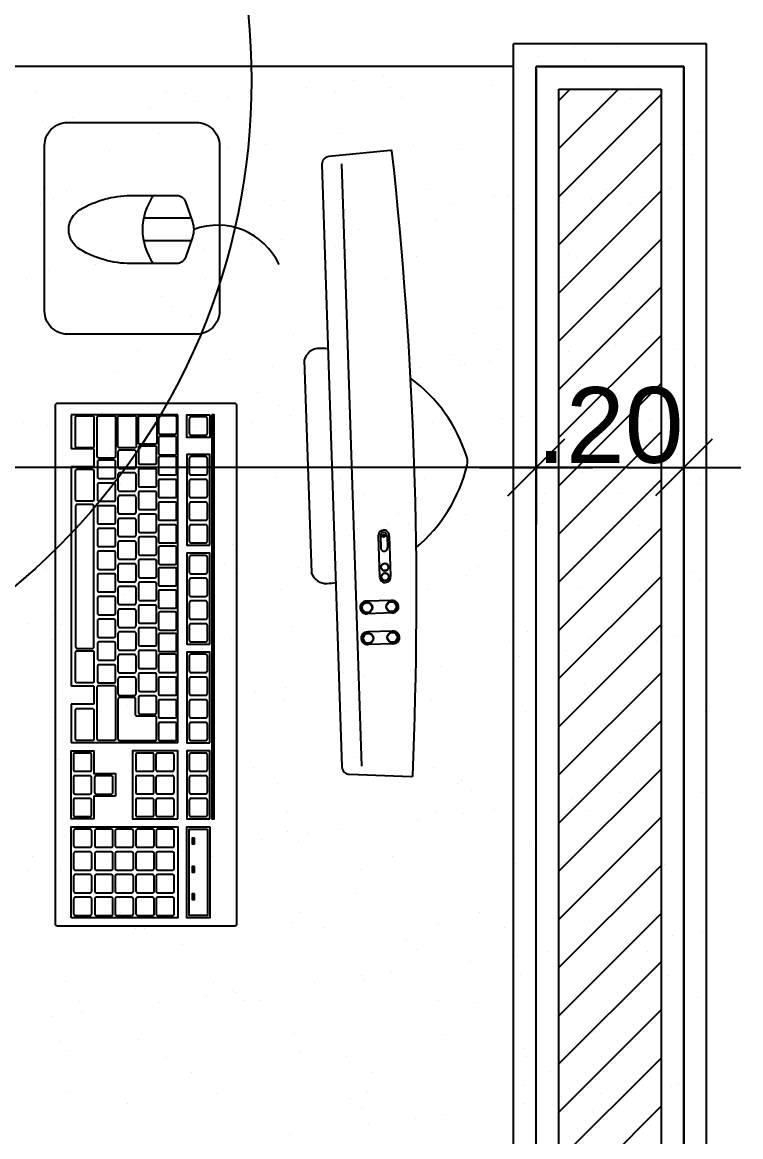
# Model space of a CAD drawing. Header units: millimetres. Extents: x 1573 to 2177, y 1587 to 1932.
# Drawn here: x 1897.918 to 1898.866, y 1900.944 to 1902.416 of the extents above; entities that cross this region are included whole.
import ezdxf

# ---------------------------------------------------------------- set-up
doc = ezdxf.new("R2010")
doc.units = ezdxf.units.MM
doc.header["$LTSCALE"] = 0.03
doc.linetypes.add('HIDDEN', pattern=[9.525, 6.35, -3.175])
doc.layers.add('-HIDRO', color=8, linetype='Continuous')
doc.layers.add('A-PEN-C', color=4, linetype='Continuous')
doc.styles.get("Standard").update_dxf_attribs({"font": 'arial.ttf'})

# ---------------------------------------------------------------- blocks, each defined once
blk = doc.blocks.new('TICK1')
for p, q in [((0, 1), (0, -1)), ((0.5, 0.5), (-0.5, -0.5)), ((-1, 0), (1, 0))]:
    blk.add_line(p, q)

msp = doc.modelspace()

# ---------------------------------------------------------------- linework, layer by layer
at = {"layer": '-HIDRO'}
for p, q in [((1898.5663, 1899.3586), (1898.5663, 1902.3876)), ((1898.8213, 1902.3876), (1898.5663, 1902.3876)), ((1898.6273, 1902.3864), (1898.6273, 1902.3864)), ((1898.647, 1902.3841), (1898.647, 1902.3841)), ((1898.7031, 1902.3844), (1898.7031, 1902.3844)), ((1898.8213, 1899.3586), (1898.8213, 1902.3876)), ((1898.5996, 1902.3707), (1898.5996, 1902.3707)), ((1898.6595, 1902.3659), (1898.6595, 1902.3659)), ((1898.5663, 1902.3576), (1897.8916, 1902.3576)), ((1898.4981, 1902.3574), (1898.4981, 1902.3574)), ((1898.5963, 1899.3885), (1898.5963, 1902.3576)), ((1898.7913, 1902.3576), (1898.5963, 1902.3576)), ((1898.7913, 1899.3885), (1898.7913, 1902.3576)), ((1898.3549, 1902.3385), (1898.3549, 1902.3385)), ((1898.3946, 1902.3438), (1898.3946, 1902.3438)), ((1897.9369, 1902.3234), (1897.9369, 1902.3234)), ((1898.1087, 1902.3239), (1898.1087, 1902.3239)), ((1898.1318, 1902.3225), (1898.1318, 1902.3225)), ((1898.293, 1902.3304), (1898.293, 1902.3304)), ((1898.3312, 1902.325), (1898.3312, 1902.325)), ((1898.4039, 1902.3301), (1898.4039, 1902.3301)), ((1898.5369, 1902.3325), (1898.5369, 1902.3325)), ((1898.7318, 1902.3315), (1898.7318, 1902.3315)), ((1898.1499, 1902.3115), (1898.1499, 1902.3115)), ((1898.1895, 1902.3168), (1898.1895, 1902.3168)), ((1898.418, 1902.3172), (1898.418, 1902.3172)), ((1898.7228, 1902.3146), (1898.7228, 1902.3146)), ((1897.9845, 1902.2898), (1897.9845, 1902.2898)), ((1898.088, 1902.3034), (1898.088, 1902.3034)), ((1897.9448, 1902.2845), (1897.9448, 1902.2845)), ((1898.0988, 1902.2684), (1898.0988, 1902.2684)), ((1898.1749, 1902.2632), (1898.1749, 1902.2632)), ((1898.336, 1902.2689), (1898.336, 1902.2689)), ((1898.5732, 1902.2693), (1898.5732, 1902.2693)), ((1898.8104, 1902.2697), (1898.8104, 1902.2697)), ((1898.0336, 1902.2471), (1898.0336, 1902.2471)), ((1898.189, 1902.2503), (1898.189, 1902.2503)), ((1898.2393, 1902.2546), (1898.2393, 1902.2546)), ((1898.4342, 1902.2536), (1898.4342, 1902.2536)), ((1898.4938, 1902.2477), (1898.4938, 1902.2477)), ((1898.6336, 1902.2562), (1898.6336, 1902.2562)), ((1898.789, 1902.2539), (1898.789, 1902.2539)), ((1898.8031, 1902.241), (1898.8031, 1902.241)), ((1898.3394, 1902.229), (1898.3659, 1901.4336)), ((1897.9459, 1902.1963), (1897.9459, 1902.1963)), ((1897.9772, 1902.1943), (1897.9772, 1902.1943)), ((1898.2144, 1902.1948), (1898.2144, 1902.1948)), ((1898.4516, 1902.1952), (1898.4516, 1902.1952)), ((1898.56, 1902.187), (1898.56, 1902.187)), ((1898.6889, 1902.1956), (1898.6889, 1902.1956)), ((1898.7733, 1902.1964), (1898.7733, 1902.1964)), ((1897.9417, 1902.1767), (1897.9417, 1902.1767)), ((1897.96, 1902.1835), (1897.96, 1902.1835)), ((1898.0093, 1902.1739), (1898.0093, 1902.1739)), ((1898.1366, 1902.1757), (1898.1366, 1902.1757)), ((1898.2465, 1902.1743), (1898.2465, 1902.1743)), ((1898.2648, 1902.1809), (1898.2648, 1902.1809)), ((1898.336, 1902.1783), (1898.336, 1902.1783)), ((1898.4838, 1902.1747), (1898.4838, 1902.1747)), ((1898.5417, 1902.1857), (1898.5417, 1902.1857)), ((1898.5741, 1902.1741), (1898.5741, 1902.1741)), ((1898.6302, 1902.1775), (1898.6302, 1902.1775)), ((1898.6699, 1902.1828), (1898.6699, 1902.1828)), ((1898.721, 1902.1752), (1898.721, 1902.1752)), ((1898.7366, 1902.1847), (1898.7366, 1902.1847)), ((1898.141, 1902.1572), (1898.0784, 1902.1572)), ((1898.5683, 1902.1694), (1898.5683, 1902.1694)), ((1898.3632, 1902.1424), (1898.3632, 1902.1424)), ((1898.4252, 1902.1505), (1898.4252, 1902.1505)), ((1898.4648, 1902.1558), (1898.4648, 1902.1558)), ((1898.141, 1902.1272), (1898.0784, 1902.1272)), ((1898.2598, 1902.1288), (1898.2598, 1902.1288)), ((1898.0358, 1902.114), (1898.0358, 1902.114)), ((1898.1582, 1902.1154), (1898.1582, 1902.1154)), ((1898.2201, 1902.1236), (1898.2201, 1902.1236)), ((1898.3311, 1902.1201), (1898.3311, 1902.1201)), ((1898.0384, 1902.1004), (1898.0384, 1902.1004)), ((1898.0547, 1902.1018), (1898.0547, 1902.1018)), ((1898.2441, 1902.1078), (1898.2441, 1902.1078)), ((1898.3451, 1902.1073), (1898.3451, 1902.1073)), ((1898.439, 1902.1068), (1898.439, 1902.1068)), ((1898.6384, 1902.1094), (1898.6384, 1902.1094)), ((1898.6499, 1902.1047), (1898.6499, 1902.1047)), ((1897.9531, 1902.0884), (1897.9531, 1902.0884)), ((1898.0151, 1902.0966), (1898.0151, 1902.0966)), ((1897.9231, 1902.0773), (1897.9231, 1902.0773)), ((1898.1603, 1902.0777), (1898.1603, 1902.0777)), ((1898.3975, 1902.0781), (1898.3975, 1902.0781)), ((1898.6347, 1902.0785), (1898.6347, 1902.0785)), ((1898.1021, 1902.0533), (1898.1021, 1902.0533)), ((1898.1161, 1902.0404), (1898.1161, 1902.0404)), ((1898.5465, 1902.0389), (1898.5465, 1902.0389)), ((1898.7162, 1902.0439), (1898.7162, 1902.0439)), ((1897.9465, 1902.0299), (1897.9465, 1902.0299)), ((1898.1414, 1902.0289), (1898.1414, 1902.0289)), ((1898.3408, 1902.0315), (1898.3408, 1902.0315)), ((1898.4209, 1902.0378), (1898.4209, 1902.0378)), ((1898.7302, 1902.0311), (1898.7302, 1902.0311)), ((1898.7414, 1902.038), (1898.7414, 1902.038)), ((1898.0387, 1902.0036), (1898.0387, 1902.0036)), ((1898.2759, 1902.004), (1898.2759, 1902.004)), ((1898.5131, 1902.0044), (1898.5131, 1902.0044)), ((1898.7401, 1901.9948), (1898.7401, 1901.9948)), ((1898.7504, 1902.0049), (1898.7504, 1902.0049)), ((1898.0708, 1901.9831), (1898.0708, 1901.9831)), ((1898.3081, 1901.9835), (1898.3081, 1901.9835)), ((1898.5453, 1901.984), (1898.5453, 1901.984)), ((1898.6385, 1901.9814), (1898.6385, 1901.9814)), ((1898.7005, 1901.9896), (1898.7005, 1901.9896)), ((1898.7825, 1901.9844), (1898.7825, 1901.9844)), ((1898.1919, 1901.9709), (1898.1919, 1901.9709)), ((1898.2903, 1901.9699), (1898.2997, 1901.6889)), ((1898.4872, 1901.9771), (1898.4872, 1901.9771)), ((1898.5351, 1901.9678), (1898.5351, 1901.9678)), ((1898.0432, 1901.9536), (1898.0432, 1901.9536)), ((1898.2489, 1901.961), (1898.2489, 1901.961)), ((1898.4335, 1901.9544), (1898.4335, 1901.9544)), ((1898.4438, 1901.9601), (1898.4438, 1901.9601)), ((1898.4954, 1901.9626), (1898.4954, 1901.9626)), ((1898.5012, 1901.9642), (1898.5012, 1901.9642)), ((1898.6432, 1901.9626), (1898.6432, 1901.9626)), ((1898.806, 1901.9616), (1898.806, 1901.9616)), ((1898.33, 1901.9408), (1898.33, 1901.9408)), ((1898.2284, 1901.9274), (1898.2284, 1901.9274)), ((1898.2904, 1901.9356), (1898.2904, 1901.9356)), ((1898.0853, 1901.9086), (1898.0853, 1901.9086)), ((1898.125, 1901.9138), (1898.125, 1901.9138)), ((1898.2582, 1901.9102), (1898.2582, 1901.9102)), ((1897.9629, 1901.9041), (1897.9629, 1901.9041)), ((1898.1235, 1901.8977), (1897.9827, 1901.8977)), ((1897.9827, 1901.8977), (1897.9827, 1901.8527)), ((1898.0234, 1901.9004), (1898.0234, 1901.9004)), ((1898.1235, 1901.4643), (1898.1235, 1901.8977)), ((1898.2722, 1901.8973), (1898.2722, 1901.8973)), ((1898.5513, 1901.8921), (1898.5513, 1901.8921)), ((1898.577, 1901.8947), (1898.577, 1901.8947)), ((1897.9199, 1901.8868), (1897.9199, 1901.8868)), ((1897.9513, 1901.8831), (1897.9513, 1901.8831)), ((1897.9846, 1901.8865), (1897.9846, 1901.8865)), ((1898.1462, 1901.8822), (1898.1462, 1901.8822)), ((1898.2218, 1901.8869), (1898.2218, 1901.8869)), ((1898.3456, 1901.8847), (1898.3456, 1901.8847)), ((1898.459, 1901.8874), (1898.459, 1901.8874)), ((1898.6963, 1901.8878), (1898.6963, 1901.8878)), ((1898.7462, 1901.8912), (1898.7462, 1901.8912)), ((1898.0127, 1901.8527), (1897.9827, 1901.8527)), ((1898.0127, 1901.8527), (1898.0127, 1901.8287)), ((1898.0292, 1901.8434), (1898.0292, 1901.8434)), ((1898.6433, 1901.834), (1898.6433, 1901.834)), ((1898.0127, 1901.8287), (1897.9827, 1901.8287)), ((1897.9827, 1901.8287), (1897.9827, 1901.5393)), ((1898.0432, 1901.8305), (1898.0432, 1901.8305)), ((1898.3481, 1901.8279), (1898.3481, 1901.8279)), ((1898.6574, 1901.8211), (1898.6574, 1901.8211)), ((1898.048, 1901.8068), (1898.048, 1901.8068)), ((1898.1002, 1901.8128), (1898.1002, 1901.8128)), ((1898.2537, 1901.8142), (1898.2537, 1901.8142)), ((1898.3374, 1901.8133), (1898.3374, 1901.8133)), ((1898.4486, 1901.8133), (1898.4486, 1901.8133)), ((1898.5747, 1901.8137), (1898.5747, 1901.8137)), ((1898.648, 1901.8158), (1898.648, 1901.8158)), ((1898.8103, 1901.8068), (1898.8103, 1901.8068)), ((1898.8119, 1901.8141), (1898.8119, 1901.8141)), ((1898.1323, 1901.7924), (1898.1323, 1901.7924)), ((1898.3696, 1901.7928), (1898.3696, 1901.7928)), ((1898.6068, 1901.7932), (1898.6068, 1901.7932)), ((1898.7088, 1901.7934), (1898.7088, 1901.7934)), ((1898.7707, 1901.8016), (1898.7707, 1901.8016)), ((1898.5656, 1901.7746), (1898.5656, 1901.7746)), ((1898.6053, 1901.7798), (1898.6053, 1901.7798)), ((1898.1191, 1901.761), (1898.1191, 1901.761)), ((1898.4143, 1901.7671), (1898.4143, 1901.7671)), ((1898.5037, 1901.7664), (1898.5037, 1901.7664)), ((1898.3606, 1901.7476), (1898.3606, 1901.7476)), ((1898.4002, 1901.7528), (1898.4002, 1901.7528)), ((1898.4284, 1901.7543), (1898.4284, 1901.7543)), ((1898.5561, 1901.7453), (1898.5561, 1901.7453)), ((1898.7332, 1901.7517), (1898.7332, 1901.7517)), ((1898.751, 1901.7444), (1898.751, 1901.7444)), ((1897.9561, 1901.7363), (1897.9561, 1901.7363)), ((1898.151, 1901.7354), (1898.151, 1901.7354)), ((1898.2987, 1901.7394), (1898.2987, 1901.7394)), ((1898.3504, 1901.7379), (1898.3504, 1901.7379)), ((1898.388, 1901.7374), (1898.3898, 1901.6834)), ((1898.3908, 1901.7375), (1898.3996, 1901.7378)), ((1898.3908, 1901.7375), (1898.3913, 1901.722)), ((1898.3996, 1901.7378), (1898.4001, 1901.7223)), ((1898.4024, 1901.7379), (1898.4042, 1901.6839)), ((1898.1555, 1901.7206), (1898.1555, 1901.7206)), ((1898.1952, 1901.7258), (1898.1952, 1901.7258)), ((1898.0936, 1901.7124), (1898.0936, 1901.7124)), ((1898.1853, 1901.7003), (1898.1853, 1901.7003)), ((1897.9505, 1901.6936), (1897.9505, 1901.6936)), ((1897.9901, 1901.6988), (1897.9901, 1901.6988)), ((1898.0461, 1901.6957), (1898.0461, 1901.6957)), ((1898.1994, 1901.6874), (1898.1994, 1901.6874)), ((1898.2833, 1901.6962), (1898.2833, 1901.6962)), ((1898.5206, 1901.6966), (1898.5206, 1901.6966)), ((1898.7578, 1901.697), (1898.7578, 1901.697)), ((1898.7995, 1901.6909), (1898.7995, 1901.6909)), ((1898.5042, 1901.6848), (1898.5042, 1901.6848)), ((1898.8135, 1901.6781), (1898.8135, 1901.6781)), ((1898.0528, 1901.66), (1898.0528, 1901.66)), ((1898.2585, 1901.6674), (1898.2585, 1901.6674)), ((1898.4534, 1901.6665), (1898.4534, 1901.6665)), ((1898.6528, 1901.6691), (1898.6528, 1901.6691)), ((1898.4051, 1901.6525), (1898.3731, 1901.6514)), ((1897.9563, 1901.6334), (1897.9563, 1901.6334)), ((1898.4056, 1901.6359), (1898.3736, 1901.6349)), ((1897.9245, 1901.6216), (1897.9245, 1901.6216)), ((1897.9704, 1901.6206), (1897.9704, 1901.6206)), ((1898.1617, 1901.6221), (1898.1617, 1901.6221)), ((1898.2752, 1901.6179), (1898.2752, 1901.6179)), ((1898.399, 1901.6225), (1898.399, 1901.6225)), ((1898.5705, 1901.6241), (1898.5705, 1901.6241)), ((1898.6362, 1901.6229), (1898.6362, 1901.6229)), ((1897.9566, 1901.6012), (1897.9566, 1901.6012)), ((1898.1939, 1901.6016), (1898.1939, 1901.6016)), ((1898.4064, 1901.6118), (1898.3744, 1901.6108)), ((1898.4311, 1901.602), (1898.4311, 1901.602)), ((1898.5609, 1901.5986), (1898.5609, 1901.5986)), ((1898.5845, 1901.6112), (1898.5845, 1901.6112)), ((1898.6683, 1901.6025), (1898.6683, 1901.6025)), ((1898.7558, 1901.5976), (1898.7558, 1901.5976)), ((1898.779, 1901.6054), (1898.779, 1901.6054)), ((1897.9609, 1901.5895), (1897.9609, 1901.5895)), ((1898.1558, 1901.5886), (1898.1558, 1901.5886)), ((1898.3552, 1901.5912), (1898.3552, 1901.5912)), ((1898.407, 1901.5953), (1898.375, 1901.5942)), ((1898.6359, 1901.5866), (1898.6359, 1901.5866)), ((1898.6755, 1901.5918), (1898.6755, 1901.5918)), ((1898.5739, 1901.5784), (1898.5739, 1901.5784)), ((1898.3415, 1901.5572), (1898.3415, 1901.5572)), ((1898.4308, 1901.5596), (1898.4308, 1901.5596)), ((1898.4705, 1901.5648), (1898.4705, 1901.5648)), ((1898.0127, 1901.5393), (1897.9827, 1901.5393)), ((1898.0127, 1901.5393), (1898.0127, 1901.5153)), ((1898.0462, 1901.5511), (1898.0462, 1901.5511)), ((1898.3555, 1901.5443), (1898.3555, 1901.5443)), ((1898.3689, 1901.5514), (1898.3689, 1901.5514)), ((1898.6603, 1901.5417), (1898.6603, 1901.5417)), ((1898.1638, 1901.5245), (1898.1638, 1901.5245)), ((1898.2258, 1901.5326), (1898.2258, 1901.5326)), ((1898.2654, 1901.5378), (1898.2654, 1901.5378)), ((1898.0127, 1901.5153), (1897.9827, 1901.5153)), ((1897.9827, 1901.5153), (1897.9827, 1901.4643)), ((1898.0576, 1901.5133), (1898.0576, 1901.5133)), ((1898.0604, 1901.5108), (1898.0604, 1901.5108)), ((1898.2633, 1901.5207), (1898.2633, 1901.5207)), ((1898.4582, 1901.5197), (1898.4582, 1901.5197)), ((1898.6576, 1901.5223), (1898.6576, 1901.5223)), ((1897.9588, 1901.4975), (1897.9588, 1901.4975)), ((1898.0207, 1901.5056), (1898.0207, 1901.5056)), ((1898.1076, 1901.505), (1898.1076, 1901.505)), ((1898.3448, 1901.5054), (1898.3448, 1901.5054)), ((1898.5821, 1901.5059), (1898.5821, 1901.5059)), ((1898.8193, 1901.5063), (1898.8193, 1901.5063)), ((1898.1125, 1901.4904), (1898.1125, 1901.4904)), ((1898.7266, 1901.481), (1898.7266, 1901.481)), ((1898.1265, 1901.4775), (1898.1265, 1901.4775)), ((1898.4313, 1901.4749), (1898.4313, 1901.4749)), ((1898.7406, 1901.4681), (1898.7406, 1901.4681)), ((1898.1235, 1901.4643), (1897.9827, 1901.4643)), ((1898.5657, 1901.4518), (1898.5657, 1901.4518)), ((1898.7606, 1901.4509), (1898.7606, 1901.4509)), ((1897.9657, 1901.4428), (1897.9657, 1901.4428)), ((1898.1606, 1901.4418), (1898.1606, 1901.4418)), ((1898.36, 1901.4444), (1898.36, 1901.4444)), ((1897.986, 1901.4309), (1897.986, 1901.4309)), ((1898.0356, 1901.4209), (1898.0159, 1901.4209)), ((1898.2233, 1901.4313), (1898.2233, 1901.4313)), ((1898.4605, 1901.4318), (1898.4605, 1901.4318)), ((1898.6977, 1901.4322), (1898.6977, 1901.4322)), ((1898.0182, 1901.4104), (1898.0182, 1901.4104)), ((1898.2023, 1901.408), (1898.2023, 1901.408)), ((1898.2554, 1901.4109), (1898.2554, 1901.4109)), ((1898.4926, 1901.4113), (1898.4926, 1901.4113)), ((1898.4976, 1901.4141), (1898.4976, 1901.4141)), ((1898.7298, 1901.4117), (1898.7298, 1901.4117)), ((1898.0413, 1901.3939), (1898.0125, 1901.3939)), ((1898.5116, 1901.4013), (1898.5116, 1901.4013)), ((1898.7061, 1901.3986), (1898.7061, 1901.3986)), ((1898.7458, 1901.4038), (1898.7458, 1901.4038)), ((1898.8165, 1901.3987), (1898.8165, 1901.3987)), ((1898.5407, 1901.3768), (1898.5407, 1901.3768)), ((1898.6442, 1901.3905), (1898.6442, 1901.3905)), ((1898.0624, 1901.3665), (1898.0624, 1901.3665)), ((1898.2681, 1901.3739), (1898.2681, 1901.3739)), ((1898.4391, 1901.3635), (1898.4391, 1901.3635)), ((1898.463, 1901.373), (1898.463, 1901.373)), ((1898.5011, 1901.3716), (1898.5011, 1901.3716)), ((1898.6624, 1901.3755), (1898.6624, 1901.3755)), ((1898.2686, 1901.3473), (1898.2686, 1901.3473)), ((1898.3357, 1901.3498), (1898.3357, 1901.3498)), ((1897.9733, 1901.3412), (1897.9733, 1901.3412)), ((1898.2341, 1901.3365), (1898.2341, 1901.3365)), ((1898.2826, 1901.3344), (1898.2826, 1901.3344)), ((1898.296, 1901.3446), (1898.296, 1901.3446)), ((1898.091, 1901.3176), (1898.091, 1901.3176)), ((1898.1306, 1901.3228), (1898.1306, 1901.3228)), ((1898.5875, 1901.3318), (1898.5875, 1901.3318)), ((1897.9319, 1901.3138), (1897.9319, 1901.3138)), ((1898.029, 1901.3095), (1898.029, 1901.3095)), ((1898.1691, 1901.3142), (1898.1691, 1901.3142)), ((1898.4064, 1901.3147), (1898.4064, 1901.3147)), ((1898.5705, 1901.305), (1898.5705, 1901.305)), ((1898.6436, 1901.3151), (1898.6436, 1901.3151)), ((1898.7654, 1901.3041), (1898.7654, 1901.3041)), ((1897.9256, 1901.2958), (1897.9256, 1901.2958)), ((1897.9705, 1901.296), (1897.9705, 1901.296)), ((1898.1654, 1901.2951), (1898.1654, 1901.2951)), ((1898.3648, 1901.2976), (1898.3648, 1901.2976)), ((1898.0396, 1901.2804), (1898.0396, 1901.2804)), ((1898.0536, 1901.2676), (1898.0536, 1901.2676)), ((1898.3585, 1901.2649), (1898.3585, 1901.2649)), ((1898.6537, 1901.2711), (1898.6537, 1901.2711)), ((1898.6678, 1901.2582), (1898.6678, 1901.2582)), ((1898.0476, 1901.2401), (1898.0476, 1901.2401)), ((1898.2848, 1901.2406), (1898.2848, 1901.2406)), ((1898.522, 1901.241), (1898.522, 1901.241)), ((1898.7592, 1901.2414), (1898.7592, 1901.2414)), ((1898.0672, 1901.2197), (1898.0672, 1901.2197)), ((1898.0797, 1901.2197), (1898.0797, 1901.2197)), ((1898.2729, 1901.2271), (1898.2729, 1901.2271)), ((1898.3169, 1901.2201), (1898.3169, 1901.2201)), ((1898.4678, 1901.2262), (1898.4678, 1901.2262)), ((1898.5541, 1901.2205), (1898.5541, 1901.2205)), ((1898.6672, 1901.2287), (1898.6672, 1901.2287)), ((1898.7914, 1901.221), (1898.7914, 1901.221)), ((1898.816, 1901.2158), (1898.816, 1901.2158)), ((1898.4247, 1901.2042), (1898.4247, 1901.2042)), ((1898.7144, 1901.2025), (1898.7144, 1901.2025)), ((1898.7763, 1901.2106), (1898.7763, 1901.2106)), ((1898.1295, 1901.1981), (1898.1295, 1901.1981)), ((1898.4388, 1901.1914), (1898.4388, 1901.1914)), ((1898.6109, 1901.1888), (1898.6109, 1901.1888)), ((1898.7436, 1901.1887), (1898.7436, 1901.1887)), ((1898.5094, 1901.1755), (1898.5094, 1901.1755)), ((1898.5713, 1901.1836), (1898.5713, 1901.1836)), ((1898.3662, 1901.1566), (1898.3662, 1901.1566)), ((1898.4059, 1901.1619), (1898.4059, 1901.1619)), ((1898.5753, 1901.1582), (1898.5753, 1901.1582)), ((1898.7702, 1901.1573), (1898.7702, 1901.1573)), ((1897.9753, 1901.1492), (1897.9753, 1901.1492)), ((1898.1702, 1901.1483), (1898.1702, 1901.1483)), ((1898.3043, 1901.1485), (1898.3043, 1901.1485)), ((1898.3696, 1901.1508), (1898.3696, 1901.1508)), ((1898.1612, 1901.1296), (1898.1612, 1901.1296)), ((1898.1957, 1901.1374), (1898.1957, 1901.1374)), ((1898.2008, 1901.1349), (1898.2008, 1901.1349)), ((1898.8099, 1901.128), (1898.8099, 1901.128)), ((1897.9934, 1901.1231), (1897.9934, 1901.1231)), ((1898.0993, 1901.1215), (1898.0993, 1901.1215)), ((1898.2098, 1901.1245), (1898.2098, 1901.1245)), ((1898.2307, 1901.1235), (1898.2307, 1901.1235)), ((1898.4679, 1901.1239), (1898.4679, 1901.1239)), ((1898.5146, 1901.1219), (1898.5146, 1901.1219)), ((1898.7051, 1901.1244), (1898.7051, 1901.1244)), ((1897.9561, 1901.1026), (1897.9561, 1901.1026)), ((1897.9958, 1901.1079), (1897.9958, 1901.1079)), ((1897.9667, 1901.0705), (1897.9667, 1901.0705)), ((1898.072, 1901.0729), (1898.072, 1901.0729)), ((1898.2777, 1901.0803), (1898.2777, 1901.0803)), ((1898.4726, 1901.0794), (1898.4726, 1901.0794)), ((1898.672, 1901.0819), (1898.672, 1901.0819)), ((1897.9808, 1901.0576), (1897.9808, 1901.0576)), ((1898.2856, 1901.055), (1898.2856, 1901.055)), ((1898.5809, 1901.0611), (1898.5809, 1901.0611)), ((1898.1091, 1901.0494), (1898.1091, 1901.0494)), ((1898.3463, 1901.0498), (1898.3463, 1901.0498)), ((1898.5835, 1901.0502), (1898.5835, 1901.0502)), ((1898.5949, 1901.0483), (1898.5949, 1901.0483)), ((1898.8208, 1901.0507), (1898.8208, 1901.0507)), ((1898.1412, 1901.0289), (1898.1412, 1901.0289)), ((1898.3784, 1901.0294), (1898.3784, 1901.0294)), ((1898.6157, 1901.0298), (1898.6157, 1901.0298)), ((1898.5801, 1901.0115), (1898.5801, 1901.0115)), ((1898.775, 1901.0105), (1898.775, 1901.0105)), ((1898.7846, 1901.0145), (1898.7846, 1901.0145)), ((1897.9801, 1901.0024), (1897.9801, 1901.0024)), ((1898.175, 1901.0015), (1898.175, 1901.0015)), ((1898.3519, 1900.9943), (1898.3519, 1900.9943)), ((1898.3744, 1901.004), (1898.3744, 1901.004)), ((1898.6415, 1900.9956), (1898.6415, 1900.9956)), ((1898.6812, 1901.0009), (1898.6812, 1901.0009)), ((1898.0566, 1900.9882), (1898.0566, 1900.9882)), ((1898.3659, 1900.9814), (1898.3659, 1900.9814)), ((1898.5796, 1900.9875), (1898.5796, 1900.9875)), ((1898.4365, 1900.9686), (1898.4365, 1900.9686)), ((1898.4761, 1900.9739), (1898.4761, 1900.9739)), ((1898.6707, 1900.9788), (1898.6707, 1900.9788)), ((1898.3745, 1900.9605), (1898.3745, 1900.9605)), ((1898.2711, 1900.9469), (1898.2711, 1900.9469))]:
    msp.add_line(p, q, dxfattribs=at)
at = {"layer": '-HIDRO', "ltscale": 100}
for p, q in [((1898.5963, 1899.3885), (1898.5963, 1902.3576)), ((1898.5963, 1902.3576), (1898.7913, 1902.3576)), ((1898.7913, 1902.3576), (1898.7913, 1899.3885)), ((1898.6263, 1902.3127), (1898.6412, 1902.3276)), ((1898.6263, 1902.2491), (1898.7049, 1902.3276)), ((1898.6263, 1899.4185), (1898.6263, 1902.3276)), ((1898.6263, 1902.3276), (1898.7613, 1902.3276)), ((1898.6263, 1902.1855), (1898.7613, 1902.3204)), ((1898.7613, 1902.3276), (1898.7613, 1899.4185)), ((1898.6263, 1902.1218), (1898.7613, 1902.2568)), ((1898.6263, 1902.0582), (1898.7613, 1902.1932)), ((1898.6263, 1901.9946), (1898.7613, 1902.1296)), ((1898.6263, 1901.931), (1898.7613, 1902.0659)), ((1898.6263, 1901.8674), (1898.7613, 1902.0023)), ((1898.6263, 1901.8037), (1898.7613, 1901.9387)), ((1898.6263, 1901.7401), (1898.7613, 1901.8751)), ((1898.5214, 1901.8279), (1896.0172, 1901.8279)), ((1898.7163, 1901.8279), (1898.6713, 1901.8279)), ((1898.6263, 1901.6765), (1898.7613, 1901.8115)), ((1898.6263, 1901.6129), (1898.7613, 1901.7478)), ((1898.6263, 1901.5493), (1898.7613, 1901.6842)), ((1898.6263, 1901.4857), (1898.7613, 1901.6206)), ((1898.6263, 1901.422), (1898.7613, 1901.557)), ((1898.6263, 1901.3584), (1898.7613, 1901.4934)), ((1898.6263, 1901.2948), (1898.7613, 1901.4298)), ((1898.6263, 1901.2312), (1898.7613, 1901.3661)), ((1898.6263, 1901.1676), (1898.7613, 1901.3025)), ((1898.6263, 1901.1039), (1898.7613, 1901.2389)), ((1898.6263, 1901.0403), (1898.7613, 1901.1753)), ((1898.6263, 1900.9767), (1898.7613, 1901.1117)), ((1898.6263, 1900.9131), (1898.7613, 1901.048)), ((1898.6263, 1900.8495), (1898.7613, 1900.9844))]:
    msp.add_line(p, q, dxfattribs=at)
at = {"layer": '-HIDRO', "linetype": 'HIDDEN', "ltscale": 100}
for p, q in [((1898.5963, 1902.3546), (1898.5963, 1901.8189)), ((1898.5963, 1902.3546), (1898.5963, 1901.8189)), ((1898.7913, 1902.3546), (1898.7913, 1901.8189))]:
    msp.add_line(p, q, dxfattribs=at)
at = {"layer": '-HIDRO'}
for points in [[(1898.148, 1902.2835, -0.414214), (1898.1784, 1902.2531), (1898.1784, 1902.0345, -0.414214), (1898.148, 1902.0041), (1897.978, 1902.0041, -0.414214), (1897.9476, 1902.0345), (1897.9476, 1902.2531, -0.414214), (1897.978, 1902.2835)], [(1898.3229, 1902.2388, 0.395059), (1898.3136, 1902.2281), (1898.34, 1901.4328, 0.395059), (1898.35, 1901.4228), (1898.4316, 1901.4201, 0.255546), (1898.4334, 1901.421, 0.038223), (1898.406, 1902.2461, 0.255546), (1898.4041, 1902.2468)], [(1898.1219, 1902.1872, -0.320037), (1898.1335, 1902.1789), (1898.1427, 1902.1522, -0.167465), (1898.1427, 1902.1322), (1898.1335, 1902.1055, -0.320037), (1898.1219, 1902.0972), (1898.0612, 1902.0972, -0.131312), (1897.9945, 1902.1159, -0.570686), (1897.9945, 1902.1685, -0.131312), (1898.0612, 1902.1872)], [(1898.1985, 1901.9127), (1897.9645, 1901.9127, 0.414214), (1897.9615, 1901.9097), (1897.9615, 1901.2259, 0.414214), (1897.9645, 1901.2229), (1898.1985, 1901.2229, 0.414214), (1898.2015, 1901.2259), (1898.2015, 1901.9097, 0.414214)], [(1898.0127, 1901.894), (1898.0127, 1901.8561, -0.414214), (1898.0105, 1901.8538), (1897.9908, 1901.8538, -0.414214), (1897.9886, 1901.8561), (1897.9886, 1901.894, -0.414214), (1897.9908, 1901.8962), (1898.0105, 1901.8962, -0.414214)], [(1898.0194, 1901.8962), (1898.0391, 1901.8962, -0.414214), (1898.0413, 1901.894), (1898.0413, 1901.8428, -0.414214), (1898.0391, 1901.8405), (1898.0194, 1901.8405, -0.414214), (1898.0172, 1901.8428), (1898.0172, 1901.894, -0.414214)], [(1898.0466, 1901.8962), (1898.0662, 1901.8962, -0.414214), (1898.0685, 1901.894), (1898.0685, 1901.8561, -0.414214), (1898.0662, 1901.8538), (1898.0466, 1901.8538, -0.414214), (1898.0443, 1901.8561), (1898.0443, 1901.894, -0.414214)], [(1898.0956, 1901.894), (1898.0956, 1901.861, -0.414214), (1898.0933, 1901.8587), (1898.0737, 1901.8587, -0.414214), (1898.0715, 1901.861), (1898.0715, 1901.894, -0.414214), (1898.0737, 1901.8962), (1898.0933, 1901.8962, -0.414214)], [(1898.1197, 1901.8721, 0.414214), (1898.122, 1901.8744), (1898.122, 1901.8939, 0.414214), (1898.1197, 1901.8961), (1898.1002, 1901.8961, 0.414214), (1898.098, 1901.8939), (1898.098, 1901.8744, 0.414214), (1898.1002, 1901.8721)], [(1898.1602, 1901.8707, 0.414214), (1898.1625, 1901.873), (1898.1625, 1901.8925, 0.414214), (1898.1602, 1901.8947), (1898.1407, 1901.8947, 0.414214), (1898.1385, 1901.8925), (1898.1385, 1901.873, 0.414214), (1898.1407, 1901.8707)], [(1898.1197, 1901.8449, 0.414214), (1898.1219, 1901.8472), (1898.1219, 1901.8667, 0.414214), (1898.1197, 1901.8689), (1898.1002, 1901.8689, 0.414214), (1898.0979, 1901.8667), (1898.0979, 1901.8472, 0.414214), (1898.1002, 1901.8449)], [(1898.0661, 1901.8268, 0.414214), (1898.0683, 1901.8291), (1898.0683, 1901.8486, 0.414214), (1898.0661, 1901.8508), (1898.0466, 1901.8508, 0.414214), (1898.0444, 1901.8486), (1898.0444, 1901.8291, 0.414214), (1898.0466, 1901.8268)], [(1898.0932, 1901.8323, 0.414214), (1898.0954, 1901.8346), (1898.0954, 1901.8541, 0.414214), (1898.0932, 1901.8563), (1898.0737, 1901.8563, 0.414214), (1898.0715, 1901.8541), (1898.0715, 1901.8346, 0.414214), (1898.0737, 1901.8323)], [(1898.0391, 1901.8135, 0.414214), (1898.0414, 1901.8158), (1898.0414, 1901.8353, 0.414214), (1898.0391, 1901.8375), (1898.0196, 1901.8375, 0.414214), (1898.0174, 1901.8353), (1898.0174, 1901.8158, 0.414214), (1898.0196, 1901.8135)], [(1898.1197, 1901.8183, 0.414214), (1898.1219, 1901.8205), (1898.1219, 1901.84, 0.414214), (1898.1197, 1901.8423), (1898.1002, 1901.8423, 0.414214), (1898.0979, 1901.84), (1898.0979, 1901.8205, 0.414214), (1898.1002, 1901.8183)], [(1898.1602, 1901.8183, 0.414214), (1898.1625, 1901.8205), (1898.1625, 1901.84, 0.414214), (1898.1602, 1901.8423), (1898.1407, 1901.8423, 0.414214), (1898.1385, 1901.84), (1898.1385, 1901.8205, 0.414214), (1898.1407, 1901.8183)], [(1897.9908, 1901.7834, -0.414214), (1897.9886, 1901.7856), (1897.9886, 1901.8235, -0.414214), (1897.9908, 1901.8257), (1898.0105, 1901.8257, -0.414214), (1898.0127, 1901.8235), (1898.0127, 1901.7856, -0.414214), (1898.0105, 1901.7834)], [(1898.0661, 1901.7968, 0.414214), (1898.0683, 1901.7991), (1898.0683, 1901.8186, 0.414214), (1898.0661, 1901.8208), (1898.0466, 1901.8208, 0.414214), (1898.0444, 1901.8186), (1898.0444, 1901.7991, 0.414214), (1898.0466, 1901.7968)], [(1898.0932, 1901.8023, 0.414214), (1898.0954, 1901.8046), (1898.0954, 1901.8241, 0.414214), (1898.0932, 1901.8263), (1898.0737, 1901.8263, 0.414214), (1898.0715, 1901.8241), (1898.0715, 1901.8046, 0.414214), (1898.0737, 1901.8023)], [(1898.0391, 1901.7835, 0.414214), (1898.0414, 1901.7858), (1898.0414, 1901.8053, 0.414214), (1898.0391, 1901.8075), (1898.0196, 1901.8075, 0.414214), (1898.0174, 1901.8053), (1898.0174, 1901.7858, 0.414214), (1898.0196, 1901.7835)], [(1898.1197, 1901.7883, 0.414214), (1898.1219, 1901.7905), (1898.1219, 1901.81, 0.414214), (1898.1197, 1901.8123), (1898.1002, 1901.8123, 0.414214), (1898.0979, 1901.81), (1898.0979, 1901.7905, 0.414214), (1898.1002, 1901.7883)], [(1898.1602, 1901.7883, 0.414214), (1898.1625, 1901.7905), (1898.1625, 1901.81, 0.414214), (1898.1602, 1901.8123), (1898.1407, 1901.8123, 0.414214), (1898.1385, 1901.81), (1898.1385, 1901.7905, 0.414214), (1898.1407, 1901.7883)], [(1898.0661, 1901.7668, 0.414214), (1898.0683, 1901.7691), (1898.0683, 1901.7886, 0.414214), (1898.0661, 1901.7908), (1898.0466, 1901.7908, 0.414214), (1898.0444, 1901.7886), (1898.0444, 1901.7691, 0.414214), (1898.0466, 1901.7668)], [(1898.0932, 1901.7723, 0.414214), (1898.0954, 1901.7746), (1898.0954, 1901.7941, 0.414214), (1898.0932, 1901.7963), (1898.0737, 1901.7963, 0.414214), (1898.0715, 1901.7941), (1898.0715, 1901.7746, 0.414214), (1898.0737, 1901.7723)], [(1897.9908, 1901.589), (1898.0105, 1901.589, 0.414214), (1898.0127, 1901.5912), (1898.0127, 1901.7768, 0.414214), (1898.0105, 1901.7791), (1897.9908, 1901.7791, 0.414214), (1897.9886, 1901.7768), (1897.9886, 1901.5912, 0.414214)], [(1898.0391, 1901.7535, 0.414214), (1898.0414, 1901.7558), (1898.0414, 1901.7753, 0.414214), (1898.0391, 1901.7775), (1898.0196, 1901.7775, 0.414214), (1898.0174, 1901.7753), (1898.0174, 1901.7558, 0.414214), (1898.0196, 1901.7535)], [(1898.1197, 1901.7583, 0.414214), (1898.1219, 1901.7605), (1898.1219, 1901.78, 0.414214), (1898.1197, 1901.7823), (1898.1002, 1901.7823, 0.414214), (1898.0979, 1901.78), (1898.0979, 1901.7605, 0.414214), (1898.1002, 1901.7583)], [(1898.1602, 1901.7583, 0.414214), (1898.1625, 1901.7605), (1898.1625, 1901.78, 0.414214), (1898.1602, 1901.7823), (1898.1407, 1901.7823, 0.414214), (1898.1385, 1901.78), (1898.1385, 1901.7605, 0.414214), (1898.1407, 1901.7583)], [(1898.0661, 1901.7368, 0.414214), (1898.0683, 1901.7391), (1898.0683, 1901.7586, 0.414214), (1898.0661, 1901.7608), (1898.0466, 1901.7608, 0.414214), (1898.0444, 1901.7586), (1898.0444, 1901.7391, 0.414214), (1898.0466, 1901.7368)], [(1898.0932, 1901.7423, 0.414214), (1898.0954, 1901.7446), (1898.0954, 1901.7641, 0.414214), (1898.0932, 1901.7663), (1898.0737, 1901.7663, 0.414214), (1898.0715, 1901.7641), (1898.0715, 1901.7446, 0.414214), (1898.0737, 1901.7423)], [(1898.0391, 1901.7235, 0.414214), (1898.0414, 1901.7258), (1898.0414, 1901.7453, 0.414214), (1898.0391, 1901.7475), (1898.0196, 1901.7475, 0.414214), (1898.0174, 1901.7453), (1898.0174, 1901.7258, 0.414214), (1898.0196, 1901.7235)], [(1898.1197, 1901.7283, 0.414214), (1898.1219, 1901.7305), (1898.1219, 1901.75, 0.414214), (1898.1197, 1901.7523), (1898.1002, 1901.7523, 0.414214), (1898.0979, 1901.75), (1898.0979, 1901.7305, 0.414214), (1898.1002, 1901.7283)], [(1898.1602, 1901.7283, 0.414214), (1898.1625, 1901.7305), (1898.1625, 1901.75, 0.414214), (1898.1602, 1901.7523), (1898.1407, 1901.7523, 0.414214), (1898.1385, 1901.75), (1898.1385, 1901.7305, 0.414214), (1898.1407, 1901.7283)], [(1898.0661, 1901.7069, 0.414214), (1898.0683, 1901.7091), (1898.0683, 1901.7286, 0.414214), (1898.0661, 1901.7308), (1898.0466, 1901.7308, 0.414214), (1898.0444, 1901.7286), (1898.0444, 1901.7091, 0.414214), (1898.0466, 1901.7069)], [(1898.0932, 1901.7124, 0.414214), (1898.0954, 1901.7146), (1898.0954, 1901.7341, 0.414214), (1898.0932, 1901.7363), (1898.0737, 1901.7363, 0.414214), (1898.0715, 1901.7341), (1898.0715, 1901.7146, 0.414214), (1898.0737, 1901.7124)], [(1898.0391, 1901.6935, 0.414214), (1898.0414, 1901.6958), (1898.0414, 1901.7153, 0.414214), (1898.0391, 1901.7175), (1898.0196, 1901.7175, 0.414214), (1898.0174, 1901.7153), (1898.0174, 1901.6958, 0.414214), (1898.0196, 1901.6935)], [(1898.1197, 1901.7, 0.414214), (1898.1219, 1901.7022), (1898.1219, 1901.7217, 0.414214), (1898.1197, 1901.7239), (1898.1002, 1901.7239, 0.414214), (1898.0979, 1901.7217), (1898.0979, 1901.7022, 0.414214), (1898.1002, 1901.7)], [(1898.0661, 1901.6769, 0.414214), (1898.0683, 1901.6791), (1898.0683, 1901.6986, 0.414214), (1898.0661, 1901.7009), (1898.0466, 1901.7009, 0.414214), (1898.0444, 1901.6986), (1898.0444, 1901.6791, 0.414214), (1898.0466, 1901.6769)], [(1898.0932, 1901.6824, 0.414214), (1898.0954, 1901.6846), (1898.0954, 1901.7041, 0.414214), (1898.0932, 1901.7064), (1898.0737, 1901.7064, 0.414214), (1898.0715, 1901.7041), (1898.0715, 1901.6846, 0.414214), (1898.0737, 1901.6824)], [(1898.1602, 1901.6876, 0.414214), (1898.1625, 1901.6899), (1898.1625, 1901.7094, 0.414214), (1898.1602, 1901.7116), (1898.1407, 1901.7116, 0.414214), (1898.1385, 1901.7094), (1898.1385, 1901.6899, 0.414214), (1898.1407, 1901.6876)], [(1898.0391, 1901.6636, 0.414214), (1898.0414, 1901.6658), (1898.0414, 1901.6853, 0.414214), (1898.0391, 1901.6876), (1898.0196, 1901.6876, 0.414214), (1898.0174, 1901.6853), (1898.0174, 1901.6658, 0.414214), (1898.0196, 1901.6636)], [(1898.1197, 1901.6716, 0.414214), (1898.1219, 1901.6738), (1898.1219, 1901.6933, 0.414214), (1898.1197, 1901.6955), (1898.1002, 1901.6955, 0.414214), (1898.0979, 1901.6933), (1898.0979, 1901.6738, 0.414214), (1898.1002, 1901.6716)], [(1898.0661, 1901.6469, 0.414214), (1898.0683, 1901.6491), (1898.0683, 1901.6686, 0.414214), (1898.0661, 1901.6709), (1898.0466, 1901.6709, 0.414214), (1898.0444, 1901.6686), (1898.0444, 1901.6491, 0.414214), (1898.0466, 1901.6469)], [(1898.0932, 1901.6524, 0.414214), (1898.0954, 1901.6546), (1898.0954, 1901.6741, 0.414214), (1898.0932, 1901.6764), (1898.0737, 1901.6764, 0.414214), (1898.0715, 1901.6741), (1898.0715, 1901.6546, 0.414214), (1898.0737, 1901.6524)], [(1898.1602, 1901.6577, 0.414214), (1898.1625, 1901.6599), (1898.1625, 1901.6794, 0.414214), (1898.1602, 1901.6817), (1898.1407, 1901.6817, 0.414214), (1898.1385, 1901.6794), (1898.1385, 1901.6599, 0.414214), (1898.1407, 1901.6577)], [(1898.0391, 1901.6336, 0.414214), (1898.0414, 1901.6358), (1898.0414, 1901.6553, 0.414214), (1898.0391, 1901.6576), (1898.0196, 1901.6576, 0.414214), (1898.0174, 1901.6553), (1898.0174, 1901.6358, 0.414214), (1898.0196, 1901.6336)], [(1898.1197, 1901.6421, 0.414214), (1898.1219, 1901.6444), (1898.1219, 1901.6639, 0.414214), (1898.1197, 1901.6661), (1898.1002, 1901.6661, 0.414214), (1898.0979, 1901.6639), (1898.0979, 1901.6444, 0.414214), (1898.1002, 1901.6421)], [(1898.0932, 1901.6224, 0.414214), (1898.0954, 1901.6246), (1898.0954, 1901.6441, 0.414214), (1898.0932, 1901.6464), (1898.0737, 1901.6464, 0.414214), (1898.0715, 1901.6441), (1898.0715, 1901.6246, 0.414214), (1898.0737, 1901.6224)], [(1898.1602, 1901.6277, 0.414214), (1898.1625, 1901.6299), (1898.1625, 1901.6494, 0.414214), (1898.1602, 1901.6517), (1898.1407, 1901.6517, 0.414214), (1898.1385, 1901.6494), (1898.1385, 1901.6299, 0.414214), (1898.1407, 1901.6277)], [(1898.0391, 1901.6036, 0.414214), (1898.0414, 1901.6058), (1898.0414, 1901.6253, 0.414214), (1898.0391, 1901.6276), (1898.0196, 1901.6276, 0.414214), (1898.0174, 1901.6253), (1898.0174, 1901.6058, 0.414214), (1898.0196, 1901.6036)], [(1898.0661, 1901.6169, 0.414214), (1898.0683, 1901.6191), (1898.0683, 1901.6386, 0.414214), (1898.0661, 1901.6409), (1898.0466, 1901.6409, 0.414214), (1898.0444, 1901.6386), (1898.0444, 1901.6191, 0.414214), (1898.0466, 1901.6169)], [(1898.1197, 1901.6133, 0.414214), (1898.1219, 1901.6155), (1898.1219, 1901.635, 0.414214), (1898.1197, 1901.6373), (1898.1002, 1901.6373, 0.414214), (1898.0979, 1901.635), (1898.0979, 1901.6155, 0.414214), (1898.1002, 1901.6133)], [(1898.0932, 1901.5924, 0.414214), (1898.0954, 1901.5946), (1898.0954, 1901.6141, 0.414214), (1898.0932, 1901.6164), (1898.0737, 1901.6164, 0.414214), (1898.0715, 1901.6141), (1898.0715, 1901.5946, 0.414214), (1898.0737, 1901.5924)], [(1898.1602, 1901.5977, 0.414214), (1898.1625, 1901.5999), (1898.1625, 1901.6194, 0.414214), (1898.1602, 1901.6217), (1898.1407, 1901.6217, 0.414214), (1898.1385, 1901.6194), (1898.1385, 1901.5999, 0.414214), (1898.1407, 1901.5977)], [(1898.0391, 1901.5736, 0.414214), (1898.0414, 1901.5758), (1898.0414, 1901.5953, 0.414214), (1898.0391, 1901.5976), (1898.0196, 1901.5976, 0.414214), (1898.0174, 1901.5953), (1898.0174, 1901.5758, 0.414214), (1898.0196, 1901.5736)], [(1898.0661, 1901.5869, 0.414214), (1898.0683, 1901.5891), (1898.0683, 1901.6086, 0.414214), (1898.0661, 1901.6109), (1898.0466, 1901.6109, 0.414214), (1898.0444, 1901.6086), (1898.0444, 1901.5891, 0.414214), (1898.0466, 1901.5869)], [(1898.1197, 1901.5849, 0.414214), (1898.1219, 1901.5872), (1898.1219, 1901.6067, 0.414214), (1898.1197, 1901.6089), (1898.1002, 1901.6089, 0.414214), (1898.0979, 1901.6067), (1898.0979, 1901.5872, 0.414214), (1898.1002, 1901.5849)], [(1898.0127, 1901.5837), (1898.0127, 1901.5458, -0.414214), (1898.0105, 1901.5436), (1897.9908, 1901.5436, -0.414214), (1897.9886, 1901.5458), (1897.9886, 1901.5837, -0.414214), (1897.9908, 1901.586), (1898.0105, 1901.586, -0.414214)], [(1898.0932, 1901.5624, 0.414214), (1898.0954, 1901.5646), (1898.0954, 1901.5841, 0.414214), (1898.0932, 1901.5864), (1898.0737, 1901.5864, 0.414214), (1898.0715, 1901.5841), (1898.0715, 1901.5646, 0.414214), (1898.0737, 1901.5624)], [(1898.0661, 1901.5569, 0.414214), (1898.0683, 1901.5592), (1898.0683, 1901.5786, 0.414214), (1898.0661, 1901.5809), (1898.0466, 1901.5809, 0.414214), (1898.0444, 1901.5786), (1898.0444, 1901.5592, 0.414214), (1898.0466, 1901.5569)], [(1898.1197, 1901.5573, 0.414214), (1898.1219, 1901.5596), (1898.1219, 1901.5791, 0.414214), (1898.1197, 1901.5813), (1898.1002, 1901.5813, 0.414214), (1898.0979, 1901.5791), (1898.0979, 1901.5596, 0.414214), (1898.1002, 1901.5573)], [(1898.1602, 1901.5573, 0.414214), (1898.1625, 1901.5596), (1898.1625, 1901.5791, 0.414214), (1898.1602, 1901.5813), (1898.1407, 1901.5813, 0.414214), (1898.1385, 1901.5791), (1898.1385, 1901.5596, 0.414214), (1898.1407, 1901.5573)], [(1898.0391, 1901.5436, 0.414214), (1898.0414, 1901.5458), (1898.0414, 1901.5653, 0.414214), (1898.0391, 1901.5676), (1898.0196, 1901.5676, 0.414214), (1898.0174, 1901.5653), (1898.0174, 1901.5458, 0.414214), (1898.0196, 1901.5436)], [(1898.0932, 1901.5324, 0.414214), (1898.0954, 1901.5347), (1898.0954, 1901.5542, 0.414214), (1898.0932, 1901.5564), (1898.0737, 1901.5564, 0.414214), (1898.0715, 1901.5542), (1898.0715, 1901.5347, 0.414214), (1898.0737, 1901.5324)], [(1898.0391, 1901.5401, -0.414214), (1898.0413, 1901.5378), (1898.0413, 1901.4696, -0.414214), (1898.0391, 1901.4673), (1898.0194, 1901.4673, -0.414214), (1898.0172, 1901.4696), (1898.0172, 1901.5378, -0.414214), (1898.0194, 1901.5401)], [(1898.0661, 1901.5269, 0.414214), (1898.0683, 1901.5292), (1898.0683, 1901.5487, 0.414214), (1898.0661, 1901.5509), (1898.0466, 1901.5509, 0.414214), (1898.0444, 1901.5487), (1898.0444, 1901.5292, 0.414214), (1898.0466, 1901.5269)], [(1898.1197, 1901.5273, 0.414214), (1898.1219, 1901.5296), (1898.1219, 1901.5491, 0.414214), (1898.1197, 1901.5513), (1898.1002, 1901.5513, 0.414214), (1898.0979, 1901.5491), (1898.0979, 1901.5296, 0.414214), (1898.1002, 1901.5273)], [(1898.1602, 1901.5273, 0.414214), (1898.1625, 1901.5296), (1898.1625, 1901.5491, 0.414214), (1898.1602, 1901.5513), (1898.1407, 1901.5513, 0.414214), (1898.1385, 1901.5491), (1898.1385, 1901.5296, 0.414214), (1898.1407, 1901.5273)], [(1898.0444, 1901.5219), (1898.0444, 1901.4696, 0.414214), (1898.0466, 1901.4673), (1898.0932, 1901.4673, 0.414214), (1898.0954, 1901.4696), (1898.0954, 1901.4973, 0.414214), (1898.0932, 1901.4996), (1898.0699, 1901.4996, -0.414214), (1898.0677, 1901.5018), (1898.0677, 1901.5219, 0.414214), (1898.0654, 1901.5242), (1898.0466, 1901.5242, 0.414214)], [(1898.0932, 1901.5024, 0.414214), (1898.0954, 1901.5047), (1898.0954, 1901.5242, 0.414214), (1898.0932, 1901.5264), (1898.0737, 1901.5264, 0.414214), (1898.0715, 1901.5242), (1898.0715, 1901.5047, 0.414214), (1898.0737, 1901.5024)], [(1898.0127, 1901.5075), (1898.0127, 1901.4696, -0.414214), (1898.0105, 1901.4674), (1897.9908, 1901.4674, -0.414214), (1897.9886, 1901.4696), (1897.9886, 1901.5075, -0.414214), (1897.9908, 1901.5097), (1898.0105, 1901.5097, -0.414214)], [(1898.1197, 1901.4973, 0.414214), (1898.1219, 1901.4996), (1898.1219, 1901.5191, 0.414214), (1898.1197, 1901.5213), (1898.1002, 1901.5213, 0.414214), (1898.0979, 1901.5191), (1898.0979, 1901.4996, 0.414214), (1898.1002, 1901.4973)], [(1898.1602, 1901.4973, 0.414214), (1898.1625, 1901.4996), (1898.1625, 1901.5191, 0.414214), (1898.1602, 1901.5213), (1898.1407, 1901.5213, 0.414214), (1898.1385, 1901.5191), (1898.1385, 1901.4996, 0.414214), (1898.1407, 1901.4973)], [(1898.1197, 1901.4673, 0.414214), (1898.1219, 1901.4696), (1898.1219, 1901.4891, 0.414214), (1898.1197, 1901.4913), (1898.1002, 1901.4913, 0.414214), (1898.0979, 1901.4891), (1898.0979, 1901.4696, 0.414214), (1898.1002, 1901.4673)], [(1898.1602, 1901.4673, 0.414214), (1898.1625, 1901.4696), (1898.1625, 1901.4891, 0.414214), (1898.1602, 1901.4913), (1898.1407, 1901.4913, 0.414214), (1898.1385, 1901.4891), (1898.1385, 1901.4696, 0.414214), (1898.1407, 1901.4673)], [(1898.0075, 1901.4268, 0.414214), (1898.0097, 1901.4291), (1898.0097, 1901.4486, 0.414214), (1898.0075, 1901.4508), (1897.988, 1901.4508, 0.414214), (1897.9857, 1901.4486), (1897.9857, 1901.4291, 0.414214), (1897.988, 1901.4268)], [(1898.0898, 1901.4269, 0.414214), (1898.092, 1901.4291), (1898.092, 1901.4486, 0.414214), (1898.0898, 1901.4508), (1898.0703, 1901.4508, 0.414214), (1898.068, 1901.4486), (1898.068, 1901.4291, 0.414214), (1898.0703, 1901.4269)], [(1898.1162, 1901.4269, 0.414214), (1898.1185, 1901.4291), (1898.1185, 1901.4486, 0.414214), (1898.1162, 1901.4508), (1898.0968, 1901.4508, 0.414214), (1898.0945, 1901.4486), (1898.0945, 1901.4291, 0.414214), (1898.0968, 1901.4269)], [(1898.1602, 1901.4269, 0.414214), (1898.1625, 1901.4291), (1898.1625, 1901.4486, 0.414214), (1898.1602, 1901.4508), (1898.1407, 1901.4508, 0.414214), (1898.1385, 1901.4486), (1898.1385, 1901.4291, 0.414214), (1898.1407, 1901.4269)], [(1898.0075, 1901.3968, 0.414214), (1898.0097, 1901.3991), (1898.0097, 1901.4186, 0.414214), (1898.0075, 1901.4208), (1897.988, 1901.4208, 0.414214), (1897.9857, 1901.4186), (1897.9857, 1901.3991, 0.414214), (1897.988, 1901.3968)], [(1898.0354, 1901.3968, 0.414214), (1898.0377, 1901.3991), (1898.0377, 1901.4186, 0.414214), (1898.0354, 1901.4208), (1898.016, 1901.4208, 0.414214), (1898.0137, 1901.4186), (1898.0137, 1901.3991, 0.414214), (1898.016, 1901.3968)], [(1898.0898, 1901.3969, 0.414214), (1898.092, 1901.3991), (1898.092, 1901.4186, 0.414214), (1898.0898, 1901.4209), (1898.0703, 1901.4209, 0.414214), (1898.068, 1901.4186), (1898.068, 1901.3991, 0.414214), (1898.0703, 1901.3969)], [(1898.1162, 1901.3969, 0.414214), (1898.1185, 1901.3991), (1898.1185, 1901.4186, 0.414214), (1898.1162, 1901.4209), (1898.0968, 1901.4209, 0.414214), (1898.0945, 1901.4186), (1898.0945, 1901.3991, 0.414214), (1898.0968, 1901.3969)], [(1898.1602, 1901.3969, 0.414214), (1898.1625, 1901.3991), (1898.1625, 1901.4186, 0.414214), (1898.1602, 1901.4209), (1898.1407, 1901.4209, 0.414214), (1898.1385, 1901.4186), (1898.1385, 1901.3991, 0.414214), (1898.1407, 1901.3969)], [(1898.0075, 1901.3669, 0.414214), (1898.0097, 1901.3691), (1898.0097, 1901.3886, 0.414214), (1898.0075, 1901.3909), (1897.988, 1901.3909, 0.414214), (1897.9857, 1901.3886), (1897.9857, 1901.3691, 0.414214), (1897.988, 1901.3669)], [(1898.0898, 1901.3669, 0.414214), (1898.092, 1901.3691), (1898.092, 1901.3886, 0.414214), (1898.0898, 1901.3909), (1898.0703, 1901.3909, 0.414214), (1898.068, 1901.3886), (1898.068, 1901.3691, 0.414214), (1898.0703, 1901.3669)], [(1898.1162, 1901.3669, 0.414214), (1898.1185, 1901.3691), (1898.1185, 1901.3886, 0.414214), (1898.1162, 1901.3909), (1898.0968, 1901.3909, 0.414214), (1898.0945, 1901.3886), (1898.0945, 1901.3691, 0.414214), (1898.0968, 1901.3669)], [(1898.1602, 1901.3669, 0.414214), (1898.1625, 1901.3691), (1898.1625, 1901.3886, 0.414214), (1898.1602, 1901.3909), (1898.1407, 1901.3909, 0.414214), (1898.1385, 1901.3886), (1898.1385, 1901.3691, 0.414214), (1898.1407, 1901.3669)], [(1898.0076, 1901.3264, 0.414214), (1898.0099, 1901.3286), (1898.0099, 1901.3481, 0.414214), (1898.0076, 1901.3504), (1897.9881, 1901.3504, 0.414214), (1897.9859, 1901.3481), (1897.9859, 1901.3286, 0.414214), (1897.9881, 1901.3264)], [(1898.0356, 1901.3264, 0.414214), (1898.0379, 1901.3286), (1898.0379, 1901.3481, 0.414214), (1898.0356, 1901.3503), (1898.0161, 1901.3503, 0.414214), (1898.0139, 1901.3481), (1898.0139, 1901.3286, 0.414214), (1898.0161, 1901.3264)], [(1898.0625, 1901.3264, 0.414214), (1898.0648, 1901.3286), (1898.0648, 1901.3481, 0.414214), (1898.0625, 1901.3503), (1898.043, 1901.3503, 0.414214), (1898.0408, 1901.3481), (1898.0408, 1901.3286, 0.414214), (1898.043, 1901.3264)], [(1898.0899, 1901.3264, 0.414214), (1898.0922, 1901.3286), (1898.0922, 1901.3481, 0.414214), (1898.0899, 1901.3504), (1898.0705, 1901.3504, 0.414214), (1898.0682, 1901.3481), (1898.0682, 1901.3286, 0.414214), (1898.0705, 1901.3264)], [(1898.1164, 1901.3264, 0.414214), (1898.1187, 1901.3286), (1898.1187, 1901.3481, 0.414214), (1898.1164, 1901.3504), (1898.0969, 1901.3504, 0.414214), (1898.0947, 1901.3481), (1898.0947, 1901.3286, 0.414214), (1898.0969, 1901.3264)], [(1898.0076, 1901.2964, 0.414214), (1898.0099, 1901.2986), (1898.0099, 1901.3181, 0.414214), (1898.0076, 1901.3204), (1897.9881, 1901.3204, 0.414214), (1897.9859, 1901.3181), (1897.9859, 1901.2986, 0.414214), (1897.9881, 1901.2964)], [(1898.0356, 1901.2964, 0.414214), (1898.0379, 1901.2986), (1898.0379, 1901.3181, 0.414214), (1898.0356, 1901.3204), (1898.0161, 1901.3204, 0.414214), (1898.0139, 1901.3181), (1898.0139, 1901.2986, 0.414214), (1898.0161, 1901.2964)], [(1898.0625, 1901.2964, 0.414214), (1898.0648, 1901.2986), (1898.0648, 1901.3181, 0.414214), (1898.0625, 1901.3204), (1898.043, 1901.3204, 0.414214), (1898.0408, 1901.3181), (1898.0408, 1901.2986, 0.414214), (1898.043, 1901.2964)], [(1898.0899, 1901.2964, 0.414214), (1898.0922, 1901.2986), (1898.0922, 1901.3181, 0.414214), (1898.0899, 1901.3204), (1898.0705, 1901.3204, 0.414214), (1898.0682, 1901.3181), (1898.0682, 1901.2986, 0.414214), (1898.0705, 1901.2964)], [(1898.1164, 1901.2964, 0.414214), (1898.1187, 1901.2986), (1898.1187, 1901.3181, 0.414214), (1898.1164, 1901.3204), (1898.0969, 1901.3204, 0.414214), (1898.0947, 1901.3181), (1898.0947, 1901.2986, 0.414214), (1898.0969, 1901.2964)], [(1898.0076, 1901.2664, 0.414214), (1898.0099, 1901.2687), (1898.0099, 1901.2882, 0.414214), (1898.0076, 1901.2904), (1897.9881, 1901.2904, 0.414214), (1897.9859, 1901.2882), (1897.9859, 1901.2687, 0.414214), (1897.9881, 1901.2664)], [(1898.0356, 1901.2664, 0.414214), (1898.0379, 1901.2686), (1898.0379, 1901.2881, 0.414214), (1898.0356, 1901.2904), (1898.0161, 1901.2904, 0.414214), (1898.0139, 1901.2881), (1898.0139, 1901.2686, 0.414214), (1898.0161, 1901.2664)], [(1898.0625, 1901.2664, 0.414214), (1898.0648, 1901.2686), (1898.0648, 1901.2881, 0.414214), (1898.0625, 1901.2904), (1898.043, 1901.2904, 0.414214), (1898.0408, 1901.2881), (1898.0408, 1901.2686, 0.414214), (1898.043, 1901.2664)], [(1898.0899, 1901.2664, 0.414214), (1898.0922, 1901.2687), (1898.0922, 1901.2882, 0.414214), (1898.0899, 1901.2904), (1898.0705, 1901.2904, 0.414214), (1898.0682, 1901.2882), (1898.0682, 1901.2687, 0.414214), (1898.0705, 1901.2664)], [(1898.1164, 1901.2664, 0.414214), (1898.1187, 1901.2687), (1898.1187, 1901.2882, 0.414214), (1898.1164, 1901.2904), (1898.0969, 1901.2904, 0.414214), (1898.0947, 1901.2882), (1898.0947, 1901.2687, 0.414214), (1898.0969, 1901.2664)], [(1898.0076, 1901.2364, 0.414214), (1898.0099, 1901.2387), (1898.0099, 1901.2582, 0.414214), (1898.0076, 1901.2604), (1897.9881, 1901.2604, 0.414214), (1897.9859, 1901.2582), (1897.9859, 1901.2387, 0.414214), (1897.9881, 1901.2364)], [(1898.0356, 1901.2364, 0.414214), (1898.0379, 1901.2386), (1898.0379, 1901.2581, 0.414214), (1898.0356, 1901.2604), (1898.0161, 1901.2604, 0.414214), (1898.0139, 1901.2581), (1898.0139, 1901.2386, 0.414214), (1898.0161, 1901.2364)], [(1898.0625, 1901.2364, 0.414214), (1898.0648, 1901.2386), (1898.0648, 1901.2581, 0.414214), (1898.0625, 1901.2604), (1898.043, 1901.2604, 0.414214), (1898.0408, 1901.2581), (1898.0408, 1901.2386, 0.414214), (1898.043, 1901.2364)], [(1898.0899, 1901.2364, 0.414214), (1898.0922, 1901.2387), (1898.0922, 1901.2582, 0.414214), (1898.0899, 1901.2604), (1898.0705, 1901.2604, 0.414214), (1898.0682, 1901.2582), (1898.0682, 1901.2387, 0.414214), (1898.0705, 1901.2364)], [(1898.1164, 1901.2364, 0.414214), (1898.1187, 1901.2387), (1898.1187, 1901.2582, 0.414214), (1898.1164, 1901.2604), (1898.0969, 1901.2604, 0.414214), (1898.0947, 1901.2582), (1898.0947, 1901.2387, 0.414214), (1898.0969, 1901.2364)]]:
    msp.add_lwpolyline(points, format="xyb", close=True, dxfattribs=at)
for points in [[(1898.1655, 1901.8977), (1898.1655, 1901.8677), (1898.1355, 1901.8677), (1898.1355, 1901.8977)], [(1898.1685, 1901.8977), (1898.1685, 1901.3639), (1898.1715, 1901.3639), (1898.1715, 1901.8977)], [(1898.1655, 1901.7253), (1898.1655, 1901.8452), (1898.1355, 1901.8452), (1898.1355, 1901.7253)], [(1898.1655, 1901.5948), (1898.1655, 1901.7148), (1898.1355, 1901.7148), (1898.1355, 1901.5948)], [(1898.1655, 1901.4643), (1898.1655, 1901.5843), (1898.1355, 1901.5843), (1898.1355, 1901.4643)], [(1898.1235, 1901.3639), (1898.1235, 1901.4538), (1898.0635, 1901.4538), (1898.0635, 1901.3639)], [(1898.1655, 1901.3639), (1898.1655, 1901.4538), (1898.1355, 1901.4538), (1898.1355, 1901.3639)], [(1897.9827, 1901.2334), (1897.9827, 1901.3534), (1898.1235, 1901.3534), (1898.1235, 1901.2334)], [(1898.1655, 1901.3534), (1898.1655, 1901.2334), (1898.1355, 1901.2334), (1898.1355, 1901.3534)], [(1898.1625, 1901.3504), (1898.1625, 1901.2364), (1898.1385, 1901.2364), (1898.1385, 1901.3504)], [(1898.1455, 1901.3386), (1898.1425, 1901.3386), (1898.1425, 1901.3311), (1898.1455, 1901.3311)], [(1898.1455, 1901.3011), (1898.1425, 1901.3011), (1898.1425, 1901.2936), (1898.1455, 1901.2936)], [(1898.1455, 1901.2652), (1898.1425, 1901.2652), (1898.1425, 1901.2577), (1898.1455, 1901.2577)]]:
    msp.add_lwpolyline(points, close=True, dxfattribs=at)
msp.add_lwpolyline([(1898.0125, 1901.3939), (1898.0125, 1901.3639), (1897.9827, 1901.3639), (1897.9827, 1901.4538), (1898.0125, 1901.4538), (1898.0125, 1901.4239), (1898.0413, 1901.4239), (1898.0413, 1901.3939)], dxfattribs=at)
for centre, radius in [((1898.3952, 1901.7377), 0.00168), ((1898.3966, 1901.6964), 0.00515), ((1898.3966, 1901.6964), 0.00463), ((1898.397, 1901.6836), 0.00515), ((1898.397, 1901.6836), 0.00463), ((1898.3733, 1901.6431), 0.00696), ((1898.3733, 1901.6431), 0.00645), ((1898.4054, 1901.6442), 0.00696), ((1898.4054, 1901.6442), 0.00645), ((1898.3747, 1901.6025), 0.00696), ((1898.3747, 1901.6025), 0.00645), ((1898.4067, 1901.6036), 0.00696), ((1898.4067, 1901.6036), 0.00645)]:
    msp.add_circle(centre, radius, dxfattribs=at)
for centre, radius, start, end in [((1898.1532, 1902.1422), 0.0764, 143.9012, 216.0988), ((1898.1759, 1902.0583), 0.0896, 24.7897, 110.5825), ((1898.3103, 1901.9645), 0.0207, 89.9579, 164.8093), ((1898.3101, 1901.7813), 0.2039, 86.754, 89.9579), ((1898.3101, 1901.7813), 0.2039, 17.2768, 53.7864), ((1898.4851, 1901.8357), 0.0207, 346.5337, 17.2768), ((1898.3069, 1901.8784), 0.2039, 310.024, 346.5337), ((1898.3952, 1901.738), 0.00725, 359.4857, 184.3248), ((1898.3952, 1901.7378), 0.00438, 359.4857, 184.3248), ((1898.3957, 1901.7219), 0.00438, 179.4857, 4.3248), ((1898.3192, 1901.6956), 0.0207, 199.0011, 273.8525), ((1898.3069, 1901.8784), 0.2039, 273.8525, 277.0565), ((1898.397, 1901.6833), 0.00725, 179.4857, 4.3248), ((1898.3723, 1901.6431), 0.00834, 84.5073, 279.3032), ((1898.4064, 1901.6442), 0.00834, 264.5073, 99.3032), ((1898.3736, 1901.6025), 0.00834, 84.5073, 279.3032), ((1898.4078, 1901.6036), 0.00834, 264.5073, 99.3032)]:
    msp.add_arc(centre, radius, start, end, dxfattribs=at)
at = {"layer": 'A-PEN-C'}
msp.add_circle((1897.3504, 1902.3389), 0.8703, dxfattribs=at)

# ---------------------------------------------------------------- block references
at = {"layer": '-HIDRO', "ltscale": 100, "xscale": 0.07497632977430863, "yscale": 0.07497632977430863, "zscale": 0.07497632977430863, "rotation": 180}
msp.add_blockref('TICK1', (1898.5963, 1901.8279), dxfattribs=at)
at = {"layer": '-HIDRO', "ltscale": 100, "xscale": 0.07497632977430863, "yscale": 0.07497632977430863, "zscale": 0.07497632977430863}
for p in [(1898.5963, 1901.8279), (1898.7913, 1901.8279)]:
    msp.add_blockref('TICK1', p, dxfattribs=at)

# ---------------------------------------------------------------- texts
at = {"layer": '-HIDRO', "ltscale": 100, "insert": (1898.6938, 1901.8834), "char_height": 0.09997, "attachment_point": 5}
msp.add_mtext('\\A1;.20', dxfattribs=at)

doc.saveas('drawing.dxf')
